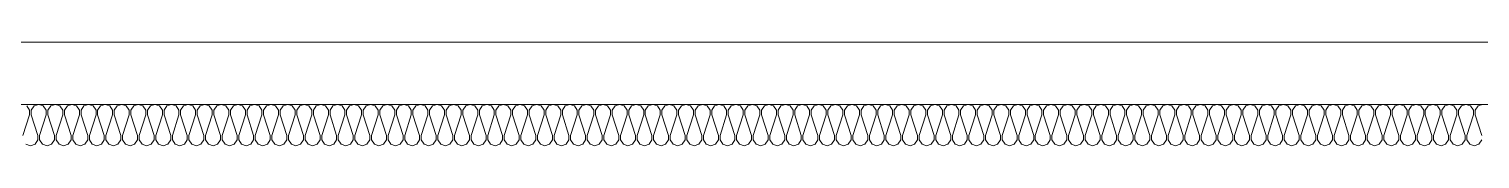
# Model space of a CAD drawing. Header units: millimetres. Extents: x 0 to 420000, y 0 to 297000.
# Drawn here: x 277139 to 280636, y 44200 to 44450 of the extents above; entities that cross this region are included whole.
import ezdxf

# ---------------------------------------------------------------- set-up
doc = ezdxf.new("R2010")
doc.units = ezdxf.units.MM
doc.linetypes.add('CEN', pattern=[62, 60, -1, 0, -1])
for name, color, linetype, lineweight in [('A-AXIS-LINE', 1, 'CEN', 15), ('A-XXXX-FIN2', 6, 'Continuous', 20), ('A-XXXX-INSL2', 8, 'Continuous', 18)]:
    doc.layers.add(name, color=color, linetype=linetype, lineweight=lineweight)

# ---------------------------------------------------------------- blocks, each defined once
blk = doc.blocks.new('axis(211208)')
at = {"layer": 'A-AXIS-LINE', "ltscale": 1000}
blk.add_line((4631788.1, -421118.7), (4955413.1, -421118.7), dxfattribs=at)
blk = doc.blocks.new('냉동층(220321)')
at = {"layer": 'A-XXXX-FIN2'}
blk.add_line((4878673.7, -401118.7), (4801923.8, -401118.7), dxfattribs=at)
at = {"layer": 'A-XXXX-INSL2'}
blk.add_line((4878773.7, -401268.7), (4802023.8, -401268.7), dxfattribs=at)
for points in [[(4850953.7, -401268.7), (4850942.7, -401272.7), (4850935.7, -401282.7), (4850935.7, -401293.7), (4850951.7, -401343.7)], [(4850951.7, -401354.7), (4850944.7, -401364.7), (4850933.7, -401368.7), (4850922.7, -401364.7), (4850915.7, -401354.7), (4850915.7, -401343.7), (4850931.7, -401293.7), (4850931.7, -401282.7), (4850924.7, -401272.7), (4850913.7, -401268.7), (4850902.7, -401272.7), (4850895.7, -401282.7), (4850895.7, -401293.7), (4850911.7, -401343.7), (4850911.7, -401354.7), (4850904.7, -401364.7), (4850893.7, -401368.7), (4850882.7, -401364.7), (4850875.7, -401354.7), (4850875.7, -401343.7), (4850891.7, -401293.7), (4850891.7, -401282.7), (4850884.7, -401272.7), (4850873.7, -401268.7), (4850862.7, -401272.7), (4850855.7, -401282.7), (4850855.7, -401293.7), (4850871.7, -401343.7), (4850871.7, -401354.7), (4850864.7, -401364.7), (4850853.7, -401368.7), (4850842.7, -401364.7), (4850835.7, -401354.7), (4850835.7, -401343.7), (4850851.7, -401293.7), (4850851.7, -401282.7), (4850844.7, -401272.7), (4850833.7, -401268.7), (4850822.7, -401272.7), (4850815.7, -401282.7), (4850815.7, -401293.7), (4850831.7, -401343.7), (4850831.7, -401354.7), (4850824.7, -401364.7), (4850813.7, -401368.7), (4850802.7, -401364.7), (4850795.7, -401354.7), (4850795.7, -401343.7), (4850811.7, -401293.7), (4850811.7, -401282.7), (4850804.7, -401272.7), (4850793.7, -401268.7), (4850782.7, -401272.7), (4850775.7, -401282.7), (4850775.7, -401293.7), (4850791.7, -401343.7), (4850791.7, -401354.7), (4850784.7, -401364.7), (4850773.7, -401368.7), (4850762.7, -401364.7), (4850755.7, -401354.7), (4850755.7, -401343.7), (4850771.7, -401293.7), (4850771.7, -401282.7), (4850764.7, -401272.7), (4850753.7, -401268.7), (4850742.7, -401272.7), (4850735.7, -401282.7), (4850735.7, -401293.7), (4850751.7, -401343.7), (4850751.7, -401354.7), (4850744.7, -401364.7), (4850733.7, -401368.7), (4850722.7, -401364.7), (4850715.7, -401354.7), (4850715.7, -401343.7), (4850731.7, -401293.7), (4850731.7, -401282.7), (4850724.7, -401272.7), (4850713.7, -401268.7), (4850702.7, -401272.7), (4850695.7, -401282.7), (4850695.7, -401293.7), (4850711.7, -401343.7), (4850711.7, -401354.7), (4850704.7, -401364.7), (4850693.7, -401368.7), (4850682.7, -401364.7), (4850675.7, -401354.7), (4850675.7, -401343.7), (4850691.7, -401293.7), (4850691.7, -401282.7), (4850684.7, -401272.7), (4850673.7, -401268.7), (4850662.7, -401272.7), (4850655.7, -401282.7), (4850655.7, -401293.7), (4850671.7, -401343.7), (4850671.7, -401354.7), (4850664.7, -401364.7), (4850653.7, -401368.7), (4850642.7, -401364.7), (4850635.7, -401354.7), (4850635.7, -401343.7), (4850651.7, -401293.7), (4850651.7, -401282.7), (4850644.7, -401272.7), (4850633.7, -401268.7), (4850622.7, -401272.7), (4850615.7, -401282.7), (4850615.7, -401293.7), (4850631.7, -401343.7), (4850631.7, -401354.7), (4850624.7, -401364.7), (4850613.7, -401368.7), (4850602.7, -401364.7), (4850595.7, -401354.7), (4850595.7, -401343.7), (4850611.7, -401293.7), (4850611.7, -401282.7), (4850604.7, -401272.7), (4850593.7, -401268.7), (4850582.7, -401272.7), (4850575.7, -401282.7), (4850575.7, -401293.7), (4850591.7, -401343.7), (4850591.7, -401354.7), (4850584.7, -401364.7), (4850573.7, -401368.7), (4850562.7, -401364.7), (4850555.7, -401354.7), (4850555.7, -401343.7), (4850571.7, -401293.7), (4850571.7, -401282.7), (4850564.7, -401272.7), (4850553.7, -401268.7), (4850542.7, -401272.7), (4850535.7, -401282.7), (4850535.7, -401293.7), (4850551.7, -401343.7), (4850551.7, -401354.7), (4850544.7, -401364.7), (4850533.7, -401368.7), (4850522.7, -401364.7), (4850515.7, -401354.7), (4850515.7, -401343.7), (4850531.7, -401293.7), (4850531.7, -401282.7), (4850524.7, -401272.7), (4850513.7, -401268.7), (4850502.7, -401272.7), (4850495.7, -401282.7), (4850495.7, -401293.7), (4850511.7, -401343.7), (4850511.7, -401354.7), (4850504.7, -401364.7), (4850493.7, -401368.7), (4850482.7, -401364.7), (4850475.7, -401354.7), (4850475.7, -401343.7), (4850491.7, -401293.7), (4850491.7, -401282.7), (4850484.7, -401272.7), (4850473.7, -401268.7), (4850462.7, -401272.7), (4850455.7, -401282.7), (4850455.7, -401293.7), (4850471.7, -401343.7), (4850471.7, -401354.7), (4850464.7, -401364.7), (4850453.7, -401368.7), (4850442.7, -401364.7), (4850435.7, -401354.7), (4850435.7, -401343.7), (4850451.7, -401293.7), (4850451.7, -401282.7), (4850444.7, -401272.7), (4850433.7, -401268.7), (4850422.7, -401272.7), (4850415.7, -401282.7), (4850415.7, -401293.7), (4850431.7, -401343.7), (4850431.7, -401354.7), (4850424.7, -401364.7), (4850413.7, -401368.7), (4850402.7, -401364.7), (4850395.7, -401354.7), (4850395.7, -401343.7), (4850411.7, -401293.7), (4850411.7, -401282.7), (4850404.7, -401272.7), (4850393.7, -401268.7), (4850382.7, -401272.7), (4850375.7, -401282.7), (4850375.7, -401293.7), (4850391.7, -401343.7), (4850391.7, -401354.7), (4850384.7, -401364.7), (4850373.7, -401368.7), (4850362.7, -401364.7), (4850355.7, -401354.7), (4850355.7, -401343.7), (4850371.7, -401293.7), (4850371.7, -401282.7), (4850364.7, -401272.7), (4850353.7, -401268.7), (4850342.7, -401272.7), (4850335.7, -401282.7), (4850335.7, -401293.7), (4850351.7, -401343.7), (4850351.7, -401354.7), (4850344.7, -401364.7), (4850333.7, -401368.7), (4850322.7, -401364.7), (4850315.7, -401354.7), (4850315.7, -401343.7), (4850331.7, -401293.7), (4850331.7, -401282.7), (4850324.7, -401272.7), (4850313.7, -401268.7), (4850302.7, -401272.7), (4850295.7, -401282.7), (4850295.7, -401293.7), (4850311.7, -401343.7), (4850311.7, -401354.7), (4850304.7, -401364.7), (4850293.7, -401368.7), (4850282.7, -401364.7), (4850275.7, -401354.7), (4850275.7, -401343.7), (4850291.7, -401293.7), (4850291.7, -401282.7), (4850284.7, -401272.7), (4850273.7, -401268.7), (4850262.7, -401272.7), (4850255.7, -401282.7), (4850255.7, -401293.7), (4850271.7, -401343.7), (4850271.7, -401354.7), (4850264.7, -401364.7), (4850253.7, -401368.7), (4850242.7, -401364.7), (4850235.7, -401354.7), (4850235.7, -401343.7), (4850251.7, -401293.7), (4850251.7, -401282.7), (4850244.7, -401272.7), (4850233.7, -401268.7), (4850222.7, -401272.7), (4850215.7, -401282.7), (4850215.7, -401293.7), (4850231.7, -401343.7), (4850231.7, -401354.7), (4850224.7, -401364.7), (4850213.7, -401368.7), (4850202.7, -401364.7), (4850195.7, -401354.7), (4850195.7, -401343.7), (4850211.7, -401293.7), (4850211.7, -401282.7), (4850204.7, -401272.7), (4850193.7, -401268.7), (4850182.7, -401272.7), (4850175.7, -401282.7), (4850175.7, -401293.7), (4850191.7, -401343.7), (4850191.7, -401354.7), (4850184.7, -401364.7), (4850173.7, -401368.7), (4850162.7, -401364.7), (4850155.7, -401354.7), (4850155.7, -401343.7), (4850171.7, -401293.7), (4850171.7, -401282.7), (4850164.7, -401272.7), (4850153.7, -401268.7), (4850142.7, -401272.7), (4850135.7, -401282.7), (4850135.7, -401293.7), (4850151.7, -401343.7), (4850151.7, -401354.7), (4850144.7, -401364.7), (4850133.7, -401368.7), (4850122.7, -401364.7), (4850115.7, -401354.7), (4850115.7, -401343.7), (4850131.7, -401293.7), (4850131.7, -401282.7), (4850124.7, -401272.7), (4850113.7, -401268.7), (4850102.7, -401272.7), (4850095.7, -401282.7), (4850095.7, -401293.7), (4850111.7, -401343.7), (4850111.7, -401354.7), (4850104.7, -401364.7), (4850093.7, -401368.7), (4850082.7, -401364.7), (4850075.7, -401354.7), (4850075.7, -401343.7), (4850091.7, -401293.7), (4850091.7, -401282.7), (4850084.7, -401272.7), (4850073.7, -401268.7), (4850062.7, -401272.7), (4850055.7, -401282.7), (4850055.7, -401293.7), (4850071.7, -401343.7), (4850071.7, -401354.7), (4850064.7, -401364.7), (4850053.7, -401368.7), (4850042.7, -401364.7), (4850035.7, -401354.7), (4850035.7, -401343.7), (4850051.7, -401293.7), (4850051.7, -401282.7), (4850044.7, -401272.7), (4850033.7, -401268.7), (4850022.7, -401272.7), (4850015.7, -401282.7), (4850015.7, -401293.7), (4850031.7, -401343.7), (4850031.7, -401354.7), (4850024.7, -401364.7), (4850013.7, -401368.7), (4850002.7, -401364.7), (4849995.7, -401354.7), (4849995.7, -401343.7), (4850011.7, -401293.7), (4850011.7, -401282.7), (4850004.7, -401272.7), (4849993.7, -401268.7), (4849982.7, -401272.7), (4849975.7, -401282.7), (4849975.7, -401293.7), (4849991.7, -401343.7), (4849991.7, -401354.7), (4849984.7, -401364.7), (4849973.7, -401368.7), (4849962.7, -401364.7), (4849955.7, -401354.7), (4849955.7, -401343.7), (4849971.7, -401293.7), (4849971.7, -401282.7), (4849964.7, -401272.7), (4849953.7, -401268.7), (4849942.7, -401272.7), (4849935.7, -401282.7), (4849935.7, -401293.7), (4849951.7, -401343.7), (4849951.7, -401354.7), (4849944.7, -401364.7), (4849933.7, -401368.7), (4849922.7, -401364.7), (4849915.7, -401354.7), (4849915.7, -401343.7), (4849931.7, -401293.7), (4849931.7, -401282.7), (4849924.7, -401272.7), (4849913.7, -401268.7), (4849902.7, -401272.7), (4849895.7, -401282.7), (4849895.7, -401293.7), (4849911.7, -401343.7), (4849911.7, -401354.7), (4849904.7, -401364.7), (4849893.7, -401368.7), (4849882.7, -401364.7), (4849875.7, -401354.7), (4849875.7, -401343.7), (4849891.7, -401293.7), (4849891.7, -401282.7), (4849884.7, -401272.7), (4849873.7, -401268.7), (4849862.7, -401272.7), (4849855.7, -401282.7), (4849855.7, -401293.7), (4849871.7, -401343.7), (4849871.7, -401354.7), (4849864.7, -401364.7), (4849853.7, -401368.7), (4849842.7, -401364.7), (4849835.7, -401354.7), (4849835.7, -401343.7), (4849851.7, -401293.7), (4849851.7, -401282.7), (4849844.7, -401272.7), (4849833.7, -401268.7), (4849822.7, -401272.7), (4849815.7, -401282.7), (4849815.7, -401293.7), (4849831.7, -401343.7), (4849831.7, -401354.7), (4849824.7, -401364.7), (4849813.7, -401368.7), (4849802.7, -401364.7), (4849795.7, -401354.7), (4849795.7, -401343.7), (4849811.7, -401293.7), (4849811.7, -401282.7), (4849804.7, -401272.7), (4849793.7, -401268.7), (4849782.7, -401272.7), (4849775.7, -401282.7), (4849775.7, -401293.7), (4849791.7, -401343.7), (4849791.7, -401354.7), (4849784.7, -401364.7), (4849773.7, -401368.7), (4849762.7, -401364.7), (4849755.7, -401354.7), (4849755.7, -401343.7), (4849771.7, -401293.7), (4849771.7, -401282.7), (4849764.7, -401272.7), (4849753.7, -401268.7), (4849742.7, -401272.7), (4849735.7, -401282.7), (4849735.7, -401293.7), (4849751.7, -401343.7), (4849751.7, -401354.7), (4849744.7, -401364.7), (4849733.7, -401368.7), (4849722.7, -401364.7), (4849715.7, -401354.7), (4849715.7, -401343.7), (4849731.7, -401293.7), (4849731.7, -401282.7), (4849724.7, -401272.7), (4849713.7, -401268.7), (4849702.7, -401272.7), (4849695.7, -401282.7), (4849695.7, -401293.7), (4849711.7, -401343.7), (4849711.7, -401354.7), (4849704.7, -401364.7), (4849693.7, -401368.7), (4849682.7, -401364.7), (4849675.7, -401354.7), (4849675.7, -401343.7), (4849691.7, -401293.7), (4849691.7, -401282.7), (4849684.7, -401272.7), (4849673.7, -401268.7), (4849662.7, -401272.7), (4849655.7, -401282.7), (4849655.7, -401293.7), (4849671.7, -401343.7), (4849671.7, -401354.7), (4849664.7, -401364.7), (4849653.7, -401368.7), (4849642.7, -401364.7), (4849635.7, -401354.7), (4849635.7, -401343.7), (4849651.7, -401293.7), (4849651.7, -401282.7), (4849644.7, -401272.7), (4849633.7, -401268.7), (4849622.7, -401272.7), (4849615.7, -401282.7), (4849615.7, -401293.7), (4849631.7, -401343.7), (4849631.7, -401354.7), (4849624.7, -401364.7), (4849613.7, -401368.7), (4849602.7, -401364.7), (4849595.7, -401354.7), (4849595.7, -401343.7), (4849611.7, -401293.7), (4849611.7, -401282.7), (4849604.7, -401272.7), (4849593.7, -401268.7), (4849582.7, -401272.7), (4849575.7, -401282.7), (4849575.7, -401293.7), (4849591.7, -401343.7), (4849591.7, -401354.7), (4849584.7, -401364.7), (4849573.7, -401368.7), (4849562.7, -401364.7), (4849555.7, -401354.7), (4849555.7, -401343.7), (4849571.7, -401293.7), (4849571.7, -401282.7), (4849564.7, -401272.7), (4849553.7, -401268.7), (4849542.7, -401272.7), (4849535.7, -401282.7), (4849535.7, -401293.7), (4849551.7, -401343.7), (4849551.7, -401354.7), (4849544.7, -401364.7), (4849533.7, -401368.7), (4849522.7, -401364.7), (4849515.7, -401354.7), (4849515.7, -401343.7), (4849531.7, -401293.7), (4849531.7, -401282.7), (4849524.7, -401272.7), (4849513.7, -401268.7), (4849502.7, -401272.7), (4849495.7, -401282.7), (4849495.7, -401293.7), (4849511.7, -401343.7), (4849511.7, -401354.7), (4849504.7, -401364.7), (4849493.7, -401368.7), (4849482.7, -401364.7), (4849475.7, -401354.7), (4849475.7, -401343.7), (4849491.7, -401293.7), (4849491.7, -401282.7), (4849484.7, -401272.7), (4849473.7, -401268.7), (4849462.7, -401272.7), (4849455.7, -401282.7), (4849455.7, -401293.7), (4849471.7, -401343.7), (4849471.7, -401354.7), (4849464.7, -401364.7), (4849453.7, -401368.7), (4849442.7, -401364.7), (4849435.7, -401354.7), (4849435.7, -401343.7), (4849451.7, -401293.7), (4849451.7, -401282.7), (4849444.7, -401272.7), (4849433.7, -401268.7), (4849422.7, -401272.7), (4849415.7, -401282.7), (4849415.7, -401293.7), (4849431.7, -401343.7), (4849431.7, -401354.7), (4849424.7, -401364.7), (4849413.7, -401368.7), (4849402.7, -401364.7), (4849395.7, -401354.7), (4849395.7, -401343.7), (4849411.7, -401293.7), (4849411.7, -401282.7), (4849404.7, -401272.7), (4849393.7, -401268.7), (4849382.7, -401272.7), (4849375.7, -401282.7), (4849375.7, -401293.7), (4849391.7, -401343.7), (4849391.7, -401354.7), (4849384.7, -401364.7), (4849373.7, -401368.7), (4849362.7, -401364.7), (4849355.7, -401354.7), (4849355.7, -401343.7), (4849371.7, -401293.7), (4849371.7, -401282.7), (4849364.7, -401272.7), (4849353.7, -401268.7), (4849342.7, -401272.7), (4849335.7, -401282.7), (4849335.7, -401293.7), (4849351.7, -401343.7), (4849351.7, -401354.7), (4849344.7, -401364.7), (4849333.7, -401368.7), (4849322.7, -401364.7), (4849315.7, -401354.7), (4849315.7, -401343.7), (4849331.7, -401293.7), (4849331.7, -401282.7), (4849324.7, -401272.7), (4849313.7, -401268.7), (4849302.7, -401272.7), (4849295.7, -401282.7), (4849295.7, -401293.7), (4849311.7, -401343.7), (4849311.7, -401354.7), (4849304.7, -401364.7), (4849293.7, -401368.7), (4849282.7, -401364.7), (4849275.7, -401354.7), (4849275.7, -401343.7), (4849291.7, -401293.7), (4849291.7, -401282.7), (4849284.7, -401272.7), (4849273.7, -401268.7), (4849262.7, -401272.7), (4849255.7, -401282.7), (4849255.7, -401293.7), (4849271.7, -401343.7), (4849271.7, -401354.7), (4849264.7, -401364.7), (4849253.7, -401368.7), (4849242.7, -401364.7), (4849235.7, -401354.7), (4849235.7, -401343.7), (4849251.7, -401293.7), (4849251.7, -401282.7), (4849244.7, -401272.7), (4849233.7, -401268.7), (4849222.7, -401272.7), (4849215.7, -401282.7), (4849215.7, -401293.7), (4849231.7, -401343.7), (4849231.7, -401354.7), (4849224.7, -401364.7), (4849213.7, -401368.7), (4849202.7, -401364.7), (4849195.7, -401354.7), (4849195.7, -401343.7), (4849211.7, -401293.7), (4849211.7, -401282.7), (4849204.7, -401272.7), (4849193.7, -401268.7), (4849182.7, -401272.7), (4849175.7, -401282.7), (4849175.7, -401293.7), (4849191.7, -401343.7), (4849191.7, -401354.7), (4849184.7, -401364.7), (4849173.7, -401368.7), (4849162.7, -401364.7), (4849155.7, -401354.7), (4849155.7, -401343.7), (4849171.7, -401293.7), (4849171.7, -401282.7), (4849164.7, -401272.7), (4849153.7, -401268.7), (4849142.7, -401272.7), (4849135.7, -401282.7), (4849135.7, -401293.7), (4849151.7, -401343.7), (4849151.7, -401354.7), (4849144.7, -401364.7), (4849133.7, -401368.7), (4849122.7, -401364.7), (4849115.7, -401354.7), (4849115.7, -401343.7), (4849131.7, -401293.7), (4849131.7, -401282.7), (4849124.7, -401272.7), (4849113.7, -401268.7), (4849102.7, -401272.7), (4849095.7, -401282.7), (4849095.7, -401293.7), (4849111.7, -401343.7), (4849111.7, -401354.7), (4849104.7, -401364.7), (4849093.7, -401368.7), (4849082.7, -401364.7), (4849075.7, -401354.7), (4849075.7, -401343.7), (4849091.7, -401293.7), (4849091.7, -401282.7), (4849084.7, -401272.7), (4849073.7, -401268.7), (4849062.7, -401272.7), (4849055.7, -401282.7), (4849055.7, -401293.7), (4849071.7, -401343.7), (4849071.7, -401354.7), (4849064.7, -401364.7), (4849053.7, -401368.7), (4849042.7, -401364.7), (4849035.7, -401354.7), (4849035.7, -401343.7), (4849051.7, -401293.7), (4849051.7, -401282.7), (4849044.7, -401272.7), (4849033.7, -401268.7), (4849022.7, -401272.7), (4849015.7, -401282.7), (4849015.7, -401293.7), (4849031.7, -401343.7), (4849031.7, -401354.7), (4849024.7, -401364.7), (4849013.7, -401368.7), (4849002.7, -401364.7), (4848995.7, -401354.7), (4848995.7, -401343.7), (4849011.7, -401293.7), (4849011.7, -401282.7), (4849004.7, -401272.7), (4848993.7, -401268.7), (4848982.7, -401272.7), (4848975.7, -401282.7), (4848975.7, -401293.7), (4848991.7, -401343.7), (4848991.7, -401354.7), (4848984.7, -401364.7), (4848973.7, -401368.7), (4848962.7, -401364.7), (4848955.7, -401354.7), (4848955.7, -401343.7), (4848971.7, -401293.7), (4848971.7, -401282.7), (4848964.7, -401272.7), (4848953.7, -401268.7), (4848942.7, -401272.7), (4848935.7, -401282.7), (4848935.7, -401293.7), (4848951.7, -401343.7), (4848951.7, -401354.7), (4848944.7, -401364.7), (4848933.7, -401368.7), (4848922.7, -401364.7), (4848915.7, -401354.7), (4848915.7, -401343.7), (4848931.7, -401293.7), (4848931.7, -401282.7), (4848924.7, -401272.7), (4848913.7, -401268.7), (4848902.7, -401272.7), (4848895.7, -401282.7), (4848895.7, -401293.7), (4848911.7, -401343.7), (4848911.7, -401354.7), (4848904.7, -401364.7), (4848893.7, -401368.7), (4848882.7, -401364.7), (4848875.7, -401354.7), (4848875.7, -401343.7), (4848891.7, -401293.7), (4848891.7, -401282.7), (4848884.7, -401272.7), (4848873.7, -401268.7), (4848862.7, -401272.7), (4848855.7, -401282.7), (4848855.7, -401293.7), (4848871.7, -401343.7), (4848871.7, -401354.7), (4848864.7, -401364.7), (4848853.7, -401368.7), (4848842.7, -401364.7), (4848835.7, -401354.7), (4848835.7, -401343.7), (4848851.7, -401293.7), (4848851.7, -401282.7), (4848844.7, -401272.7), (4848833.7, -401268.7), (4848822.7, -401272.7), (4848815.7, -401282.7), (4848815.7, -401293.7), (4848831.7, -401343.7), (4848831.7, -401354.7), (4848824.7, -401364.7), (4848813.7, -401368.7), (4848802.7, -401364.7), (4848795.7, -401354.7), (4848795.7, -401343.7), (4848811.7, -401293.7), (4848811.7, -401282.7), (4848804.7, -401272.7), (4848793.7, -401268.7), (4848782.7, -401272.7), (4848775.7, -401282.7), (4848775.7, -401293.7), (4848791.7, -401343.7), (4848791.7, -401354.7), (4848784.7, -401364.7), (4848773.7, -401368.7), (4848762.7, -401364.7), (4848755.7, -401354.7), (4848755.7, -401343.7), (4848771.7, -401293.7), (4848771.7, -401282.7), (4848764.7, -401272.7), (4848753.7, -401268.7), (4848742.7, -401272.7), (4848735.7, -401282.7), (4848735.7, -401293.7), (4848751.7, -401343.7), (4848751.7, -401354.7), (4848744.7, -401364.7), (4848733.7, -401368.7), (4848722.7, -401364.7), (4848715.7, -401354.7), (4848715.7, -401343.7), (4848731.7, -401293.7), (4848731.7, -401282.7), (4848724.7, -401272.7), (4848713.7, -401268.7), (4848702.7, -401272.7), (4848695.7, -401282.7), (4848695.7, -401293.7), (4848711.7, -401343.7), (4848711.7, -401354.7), (4848704.7, -401364.7), (4848693.7, -401368.7), (4848682.7, -401364.7), (4848675.7, -401354.7), (4848675.7, -401343.7), (4848691.7, -401293.7), (4848691.7, -401282.7), (4848684.7, -401272.7), (4848673.7, -401268.7), (4848662.7, -401272.7), (4848655.7, -401282.7), (4848655.7, -401293.7), (4848671.7, -401343.7), (4848671.7, -401354.7), (4848664.7, -401364.7), (4848653.7, -401368.7), (4848642.7, -401364.7), (4848635.7, -401354.7), (4848635.7, -401343.7), (4848651.7, -401293.7), (4848651.7, -401282.7), (4848644.7, -401272.7), (4848633.7, -401268.7), (4848622.7, -401272.7), (4848615.7, -401282.7), (4848615.7, -401293.7), (4848631.7, -401343.7), (4848631.7, -401354.7), (4848624.7, -401364.7), (4848613.7, -401368.7), (4848602.7, -401364.7), (4848595.7, -401354.7), (4848595.7, -401343.7), (4848611.7, -401293.7), (4848611.7, -401282.7), (4848604.7, -401272.7), (4848593.7, -401268.7), (4848582.7, -401272.7), (4848575.7, -401282.7), (4848575.7, -401293.7), (4848591.7, -401343.7), (4848591.7, -401354.7), (4848584.7, -401364.7), (4848573.7, -401368.7), (4848562.7, -401364.7), (4848555.7, -401354.7), (4848555.7, -401343.7), (4848571.7, -401293.7), (4848571.7, -401282.7), (4848564.7, -401272.7), (4848553.7, -401268.7), (4848542.7, -401272.7), (4848535.7, -401282.7), (4848535.7, -401293.7), (4848551.7, -401343.7), (4848551.7, -401354.7), (4848544.7, -401364.7), (4848533.7, -401368.7), (4848522.7, -401364.7), (4848515.7, -401354.7), (4848515.7, -401343.7), (4848531.7, -401293.7), (4848531.7, -401282.7), (4848524.7, -401272.7), (4848513.7, -401268.7), (4848502.7, -401272.7), (4848495.7, -401282.7), (4848495.7, -401293.7), (4848511.7, -401343.7), (4848511.7, -401354.7), (4848504.7, -401364.7), (4848493.7, -401368.7), (4848482.7, -401364.7), (4848475.7, -401354.7), (4848475.7, -401343.7), (4848491.7, -401293.7), (4848491.7, -401282.7), (4848484.7, -401272.7), (4848473.7, -401268.7), (4848462.7, -401272.7), (4848455.7, -401282.7), (4848455.7, -401293.7), (4848471.7, -401343.7), (4848471.7, -401354.7), (4848464.7, -401364.7), (4848453.7, -401368.7), (4848442.7, -401364.7), (4848435.7, -401354.7), (4848435.7, -401343.7), (4848451.7, -401293.7), (4848451.7, -401282.7), (4848444.7, -401272.7), (4848433.7, -401268.7), (4848422.7, -401272.7), (4848415.7, -401282.7), (4848415.7, -401293.7), (4848431.7, -401343.7), (4848431.7, -401354.7), (4848424.7, -401364.7), (4848413.7, -401368.7), (4848402.7, -401364.7), (4848395.7, -401354.7), (4848395.7, -401343.7), (4848411.7, -401293.7), (4848411.7, -401282.7), (4848404.7, -401272.7), (4848393.7, -401268.7), (4848382.7, -401272.7), (4848375.7, -401282.7), (4848375.7, -401293.7), (4848391.7, -401343.7), (4848391.7, -401354.7), (4848384.7, -401364.7), (4848373.7, -401368.7), (4848362.7, -401364.7), (4848355.7, -401354.7), (4848355.7, -401343.7), (4848371.7, -401293.7), (4848371.7, -401282.7), (4848364.7, -401272.7), (4848353.7, -401268.7), (4848342.7, -401272.7), (4848335.7, -401282.7), (4848335.7, -401293.7), (4848351.7, -401343.7), (4848351.7, -401354.7), (4848344.7, -401364.7), (4848333.7, -401368.7), (4848322.7, -401364.7), (4848315.7, -401354.7), (4848315.7, -401343.7), (4848331.7, -401293.7), (4848331.7, -401282.7), (4848324.7, -401272.7), (4848313.7, -401268.7), (4848302.7, -401272.7), (4848295.7, -401282.7), (4848295.7, -401293.7), (4848311.7, -401343.7), (4848311.7, -401354.7), (4848304.7, -401364.7), (4848293.7, -401368.7), (4848282.7, -401364.7), (4848275.7, -401354.7), (4848275.7, -401343.7), (4848291.7, -401293.7), (4848291.7, -401282.7), (4848284.7, -401272.7), (4848273.7, -401268.7), (4848262.7, -401272.7), (4848255.7, -401282.7), (4848255.7, -401293.7), (4848271.7, -401343.7), (4848271.7, -401354.7), (4848264.7, -401364.7), (4848253.7, -401368.7), (4848242.7, -401364.7), (4848235.7, -401354.7), (4848235.7, -401343.7), (4848251.7, -401293.7), (4848251.7, -401282.7), (4848244.7, -401272.7), (4848233.7, -401268.7), (4848222.7, -401272.7), (4848215.7, -401282.7), (4848215.7, -401293.7), (4848231.7, -401343.7), (4848231.7, -401354.7), (4848224.7, -401364.7), (4848213.7, -401368.7), (4848202.7, -401364.7), (4848195.7, -401354.7), (4848195.7, -401343.7), (4848211.7, -401293.7), (4848211.7, -401282.7), (4848204.7, -401272.7), (4848193.7, -401268.7), (4848182.7, -401272.7), (4848175.7, -401282.7), (4848175.7, -401293.7), (4848191.7, -401343.7), (4848191.7, -401354.7), (4848184.7, -401364.7), (4848173.7, -401368.7), (4848162.7, -401364.7), (4848155.7, -401354.7), (4848155.7, -401343.7), (4848171.7, -401293.7), (4848171.7, -401282.7), (4848164.7, -401272.7), (4848153.7, -401268.7), (4848142.7, -401272.7), (4848135.7, -401282.7), (4848135.7, -401293.7), (4848151.7, -401343.7), (4848151.7, -401354.7), (4848144.7, -401364.7), (4848133.7, -401368.7), (4848122.7, -401364.7), (4848115.7, -401354.7), (4848115.7, -401343.7), (4848131.7, -401293.7), (4848131.7, -401282.7), (4848124.7, -401272.7), (4848113.7, -401268.7), (4848102.7, -401272.7), (4848095.7, -401282.7), (4848095.7, -401293.7), (4848111.7, -401343.7), (4848111.7, -401354.7), (4848104.7, -401364.7), (4848093.7, -401368.7), (4848082.7, -401364.7), (4848075.7, -401354.7), (4848075.7, -401343.7), (4848091.7, -401293.7), (4848091.7, -401282.7), (4848084.7, -401272.7), (4848073.7, -401268.7), (4848062.7, -401272.7), (4848055.7, -401282.7), (4848055.7, -401293.7), (4848071.7, -401343.7), (4848071.7, -401354.7), (4848064.7, -401364.7), (4848053.7, -401368.7), (4848042.7, -401364.7), (4848035.7, -401354.7), (4848035.7, -401343.7), (4848051.7, -401293.7), (4848051.7, -401282.7), (4848044.7, -401272.7), (4848033.7, -401268.7), (4848022.7, -401272.7), (4848015.7, -401282.7), (4848015.7, -401293.7), (4848031.7, -401343.7), (4848031.7, -401354.7), (4848024.7, -401364.7), (4848013.7, -401368.7), (4848002.7, -401364.7), (4847995.7, -401354.7), (4847995.7, -401343.7), (4848011.7, -401293.7), (4848011.7, -401282.7), (4848004.7, -401272.7), (4847993.7, -401268.7), (4847982.7, -401272.7), (4847975.7, -401282.7), (4847975.7, -401293.7), (4847991.7, -401343.7), (4847991.7, -401354.7), (4847984.7, -401364.7), (4847973.7, -401368.7), (4847962.7, -401364.7), (4847955.7, -401354.7), (4847955.7, -401343.7), (4847971.7, -401293.7), (4847971.7, -401282.7), (4847964.7, -401272.7), (4847953.7, -401268.7), (4847942.7, -401272.7), (4847935.7, -401282.7), (4847935.7, -401293.7), (4847951.7, -401343.7), (4847951.7, -401354.7), (4847944.7, -401364.7), (4847933.7, -401368.7), (4847922.7, -401364.7), (4847915.7, -401354.7), (4847915.7, -401343.7), (4847931.7, -401293.7), (4847931.7, -401282.7), (4847924.7, -401272.7), (4847913.7, -401268.7), (4847902.7, -401272.7), (4847895.7, -401282.7), (4847895.7, -401293.7), (4847911.7, -401343.7), (4847911.7, -401354.7), (4847904.7, -401364.7), (4847893.7, -401368.7), (4847882.7, -401364.7), (4847875.7, -401354.7), (4847875.7, -401343.7), (4847891.7, -401293.7), (4847891.7, -401282.7), (4847884.7, -401272.7), (4847873.7, -401268.7), (4847862.7, -401272.7), (4847855.7, -401282.7), (4847855.7, -401293.7), (4847871.7, -401343.7), (4847871.7, -401354.7), (4847864.7, -401364.7), (4847853.7, -401368.7), (4847842.7, -401364.7), (4847835.7, -401354.7), (4847835.7, -401343.7), (4847851.7, -401293.7), (4847851.7, -401282.7), (4847844.7, -401272.7), (4847833.7, -401268.7), (4847822.7, -401272.7), (4847815.7, -401282.7), (4847815.7, -401293.7), (4847831.7, -401343.7), (4847831.7, -401354.7), (4847824.7, -401364.7), (4847813.7, -401368.7), (4847802.7, -401364.7), (4847795.7, -401354.7), (4847795.7, -401343.7), (4847811.7, -401293.7), (4847811.7, -401282.7), (4847804.7, -401272.7), (4847793.7, -401268.7), (4847782.7, -401272.7), (4847775.7, -401282.7), (4847775.7, -401293.7), (4847791.7, -401343.7), (4847791.7, -401354.7), (4847784.7, -401364.7), (4847773.7, -401368.7), (4847762.7, -401364.7), (4847755.7, -401354.7), (4847755.7, -401343.7), (4847771.7, -401293.7), (4847771.7, -401282.7), (4847764.7, -401272.7), (4847753.7, -401268.7), (4847742.7, -401272.7), (4847735.7, -401282.7), (4847735.7, -401293.7), (4847751.7, -401343.7), (4847751.7, -401354.7), (4847744.7, -401364.7), (4847733.7, -401368.7), (4847722.7, -401364.7), (4847715.7, -401354.7), (4847715.7, -401343.7), (4847731.7, -401293.7), (4847731.7, -401282.7), (4847724.7, -401272.7), (4847713.7, -401268.7), (4847702.7, -401272.7), (4847695.7, -401282.7), (4847695.7, -401293.7), (4847711.7, -401343.7), (4847711.7, -401354.7), (4847704.7, -401364.7), (4847693.7, -401368.7), (4847682.7, -401364.7), (4847675.7, -401354.7), (4847675.7, -401343.7), (4847691.7, -401293.7), (4847691.7, -401282.7), (4847684.7, -401272.7), (4847673.7, -401268.7), (4847662.7, -401272.7), (4847655.7, -401282.7), (4847655.7, -401293.7), (4847671.7, -401343.7), (4847671.7, -401354.7), (4847664.7, -401364.7), (4847653.7, -401368.7), (4847642.7, -401364.7), (4847635.7, -401354.7), (4847635.7, -401343.7), (4847651.7, -401293.7), (4847651.7, -401282.7), (4847644.7, -401272.7), (4847633.7, -401268.7), (4847622.7, -401272.7), (4847615.7, -401282.7), (4847615.7, -401293.7), (4847631.7, -401343.7), (4847631.7, -401354.7), (4847624.7, -401364.7), (4847613.7, -401368.7), (4847602.7, -401364.7), (4847595.7, -401354.7), (4847595.7, -401343.7), (4847611.7, -401293.7), (4847611.7, -401282.7), (4847604.7, -401272.7), (4847593.7, -401268.7), (4847582.7, -401272.7), (4847575.7, -401282.7), (4847575.7, -401293.7), (4847591.7, -401343.7), (4847591.7, -401354.7), (4847584.7, -401364.7), (4847573.7, -401368.7), (4847562.7, -401364.7), (4847555.7, -401354.7), (4847555.7, -401343.7), (4847571.7, -401293.7), (4847571.7, -401282.7), (4847564.7, -401272.7), (4847553.7, -401268.7), (4847542.7, -401272.7), (4847535.7, -401282.7), (4847535.7, -401293.7), (4847551.7, -401343.7), (4847551.7, -401354.7), (4847544.7, -401364.7), (4847533.7, -401368.7), (4847522.7, -401364.7), (4847515.7, -401354.7), (4847515.7, -401343.7), (4847531.7, -401293.7), (4847531.7, -401282.7), (4847524.7, -401272.7), (4847513.7, -401268.7), (4847502.7, -401272.7), (4847495.7, -401282.7), (4847495.7, -401293.7), (4847511.7, -401343.7), (4847511.7, -401354.7), (4847504.7, -401364.7), (4847493.7, -401368.7), (4847482.7, -401364.7), (4847475.7, -401354.7), (4847475.7, -401343.7), (4847491.7, -401293.7), (4847491.7, -401282.7), (4847484.7, -401272.7), (4847473.7, -401268.7), (4847462.7, -401272.7), (4847455.7, -401282.7), (4847455.7, -401293.7), (4847471.7, -401343.7), (4847471.7, -401354.7), (4847464.7, -401364.7), (4847453.7, -401368.7), (4847442.7, -401364.7)], [(4847435.7, -401343.7), (4847451.7, -401293.7), (4847451.7, -401282.7), (4847444.7, -401272.7)]]:
    blk.add_lwpolyline(points, dxfattribs=at)

msp = doc.modelspace()

# ---------------------------------------------------------------- block references
msp.add_blockref('냉동층(220321)', (-4570311.3, 445568.7))
at = {"layer": 'A-AXIS-LINE'}
msp.add_blockref('axis(211208)', (-4581588.1, 465568.7), dxfattribs=at)

doc.saveas('drawing.dxf')
